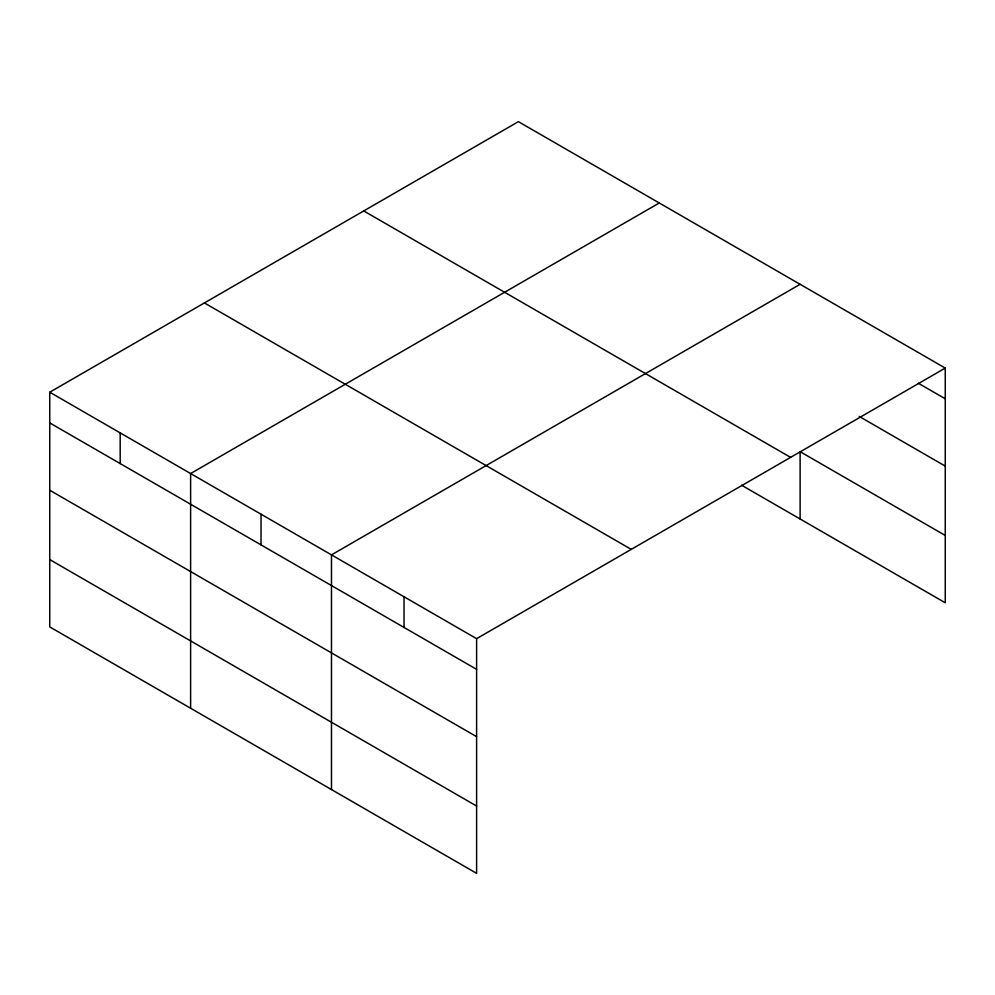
<?xml version="1.0" encoding="UTF-8"?>
<svg xmlns="http://www.w3.org/2000/svg" width="995" height="995" viewBox="0 0 995 995"><rect width="100%" height="100%" fill="white"/><g stroke="black" fill="none" stroke-linecap="round" stroke-linejoin="round"><path stroke-width="1.49" d="M49.75 392.217L476.605 638.666L476.605 873.349L49.75 626.912L49.75 392.217L518.395 121.651L945.25 368.088L945.25 602.783L741.648 485.237M659.262 202.98L190.617 473.545L190.617 708.241M800.117 284.296L331.472 554.874L331.472 789.557M476.605 638.666L945.25 368.088M918.373 383.262L945.25 398.784M859.245 416.445L945.25 466.108M945.25 535.459L800.117 451.668L800.117 518.992M363.747 210.94L790.602 457.377M204.398 302.928L631.253 549.377M49.75 422.912L476.605 669.349M49.75 490.236L476.605 736.673M49.75 559.588L476.605 806.037M404.032 596.764L404.032 627.459M261.038 514.204L261.038 544.899M120.184 432.887L120.184 463.57"/></g></svg>
